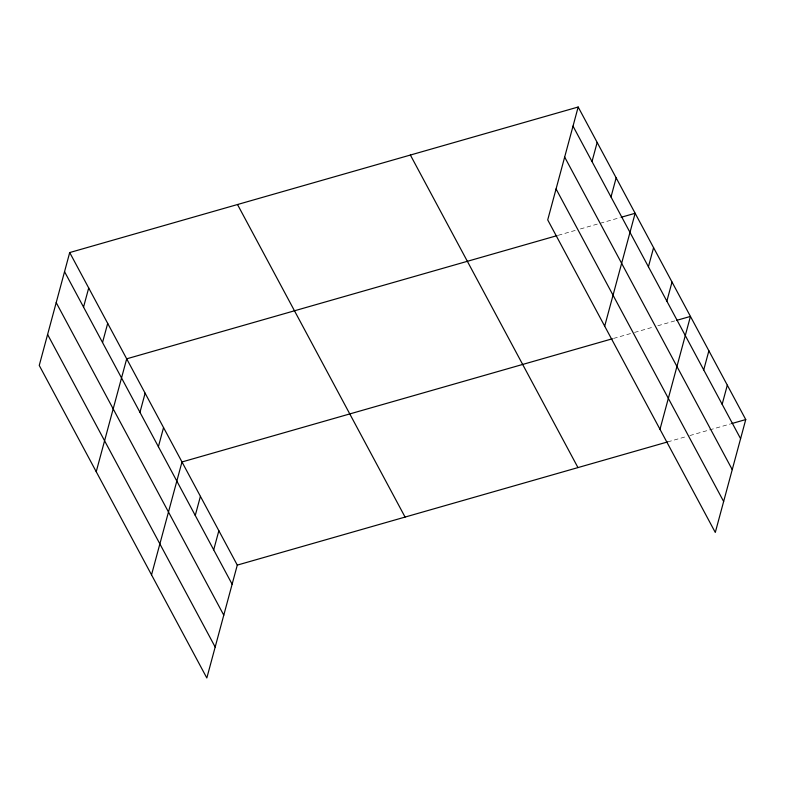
<?xml version="1.0" encoding="UTF-8"?>
<svg xmlns="http://www.w3.org/2000/svg" width="785" height="785" viewBox="0 0 785 785"><rect width="100%" height="100%" fill="white"/><g stroke="black" fill="none" stroke-linecap="round" stroke-linejoin="round"><path stroke-width="0.59" stroke-dasharray="3.92 2.94" d="M558.243 235.294L575.719 230.29M580.38 228.955L599.024 223.617M600.191 223.283L620.003 217.612M613.546 338.433L632.19 333.095M634.515 332.428L653.159 327.09M657.82 325.755L675.306 320.751M667.682 441.906L686.326 436.568M689.819 435.567L730.599 423.89"/><path stroke-width="1.18" d="M69.708 252.554L39.25 365.437L206.828 677.985L237.286 565.102L69.708 252.554L578.172 107.015L745.75 419.563L715.292 532.446L547.714 219.898L578.172 107.015M83.544 307.092L88.705 287.977M102.531 342.515L107.692 323.4M96.231 471.707L126.689 358.823L557.075 235.628M139.965 412.321L145.117 393.207M158.393 446.694L163.555 427.58M151.525 574.846L181.983 461.963L612.379 338.767M195.259 515.46L200.42 496.346M213.697 549.843L218.858 530.719M592.008 161.553L597.159 142.438M610.995 196.976L616.156 177.852M604.685 326.167L635.143 213.275L621.161 217.278M648.42 266.772L653.581 247.658M666.857 301.155L672.019 282.041M659.989 429.307L690.447 316.414L676.464 320.417M703.723 369.912L708.884 350.797M722.161 404.295L727.312 385.18M237.286 565.102L667.682 441.906M731.767 423.557L745.75 419.563M573.011 126.13L740.589 438.678M564.66 157.069L732.238 469.616M556.065 188.95L723.642 501.497M410.378 155.037L577.956 467.585M237.502 204.522L405.08 517.07M64.547 271.669L232.124 584.217M56.206 302.617L223.784 615.165M47.6 334.498L215.178 647.046"/></g></svg>
